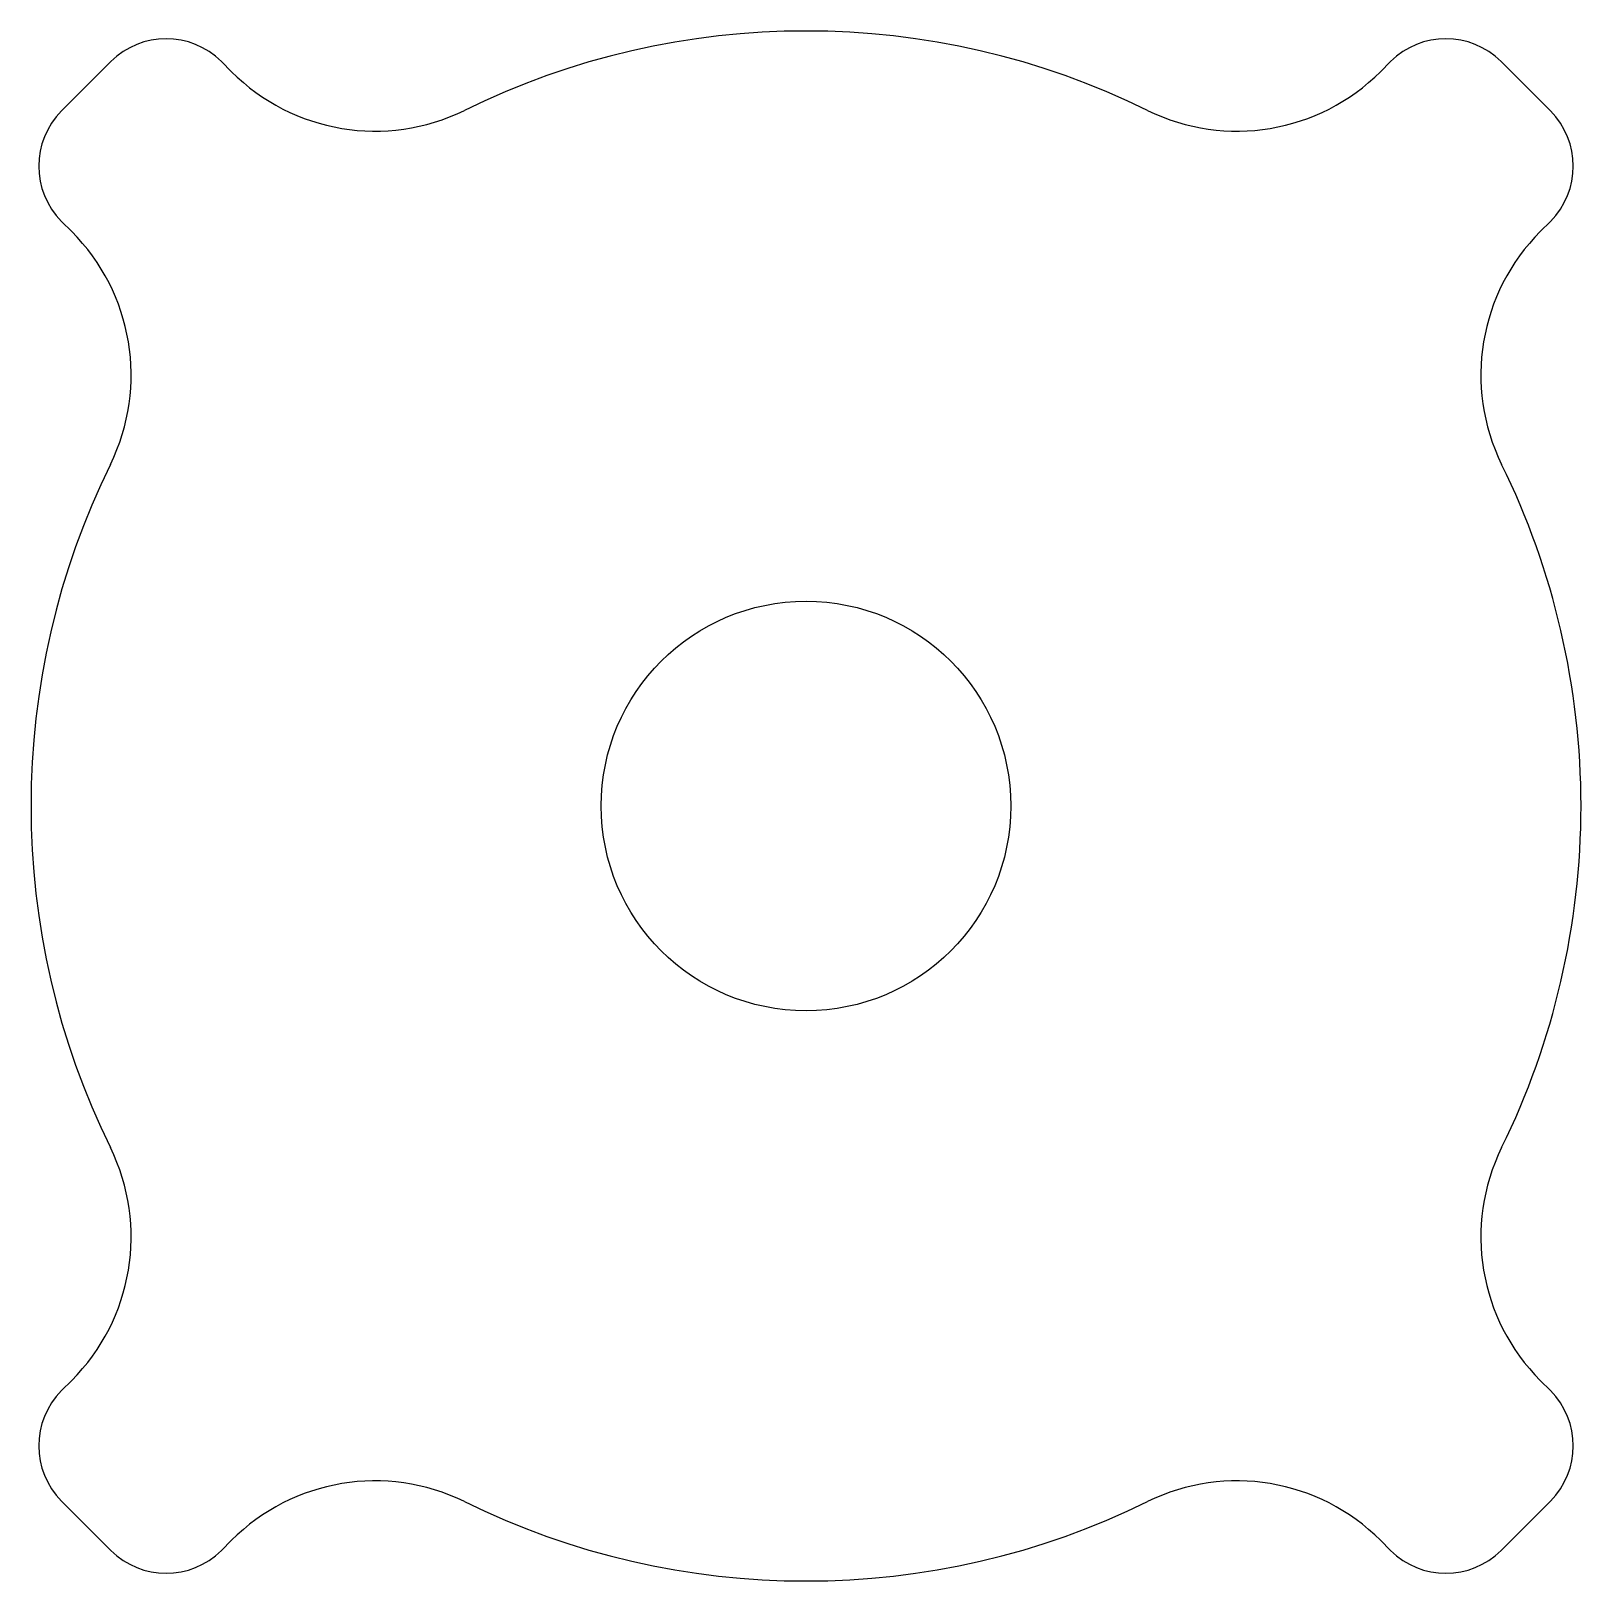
# Model space of a CAD drawing. Header units: millimetres. Extents: x -27.4 to 27.4, y -27.4 to 27.4.
import ezdxf

# ---------------------------------------------------------------- set-up
doc = ezdxf.new("R2010")
doc.units = ezdxf.units.MM
doc.layers.add('Compound001', color=7, linetype='CONTINUOUS')

msp = doc.modelspace()

# ---------------------------------------------------------------- linework, layer by layer
at = {"layer": 'Compound001'}
for p, q in [((-26.3531, 24.612), (-24.612, 26.3531)), ((-20.6963, 26.3531), (-20.3405, 25.9973)), ((20.3405, 25.9973), (20.6963, 26.3531)), ((24.612, 26.3531), (26.3531, 24.612)), ((-25.9973, 20.3405), (-26.3531, 20.6963)), ((26.3531, 20.6963), (25.9973, 20.3405)), ((-26.3531, -20.6963), (-25.9973, -20.3405)), ((25.9973, -20.3405), (26.3531, -20.6963)), ((-24.612, -26.3531), (-26.3531, -24.612)), ((26.3531, -24.612), (24.612, -26.3531)), ((-20.3405, -25.9973), (-20.6963, -26.3531)), ((20.6963, -26.3531), (20.3405, -25.9973))]:
    msp.add_line(p, q, dxfattribs=at)
msp.add_circle((0, 0), 7.25, dxfattribs=at)
for centre, radius, start, end in [((-22.6541, 24.3953), 2.7688, 45, 135), ((0, 0), 27.4378, 63.8467, 116.153), ((22.6541, 24.3953), 2.7688, 45, 135), ((-15.2605, 31.0773), 7.1842, -135, -63.8467), ((15.2605, 31.0773), 7.1842, -116.153, -45), ((-24.3953, 22.6541), 2.7688, 135, -135), ((24.3953, 22.6541), 2.7688, -45, 45), ((-31.0773, 15.2605), 7.1842, -26.1533, 45), ((31.0773, 15.2605), 7.1842, 135, -153.847), ((0, 0), 27.4378, 153.847, -153.847), ((0, 0), 27.4378, 0, 26.1533), ((0, 0), 27.4378, -26.1533, 0), ((-31.0773, -15.2605), 7.1842, -45, 26.1533), ((31.0773, -15.2605), 7.1842, 153.847, -135), ((-24.3953, -22.6541), 2.7688, 135, -135), ((24.3953, -22.6541), 2.7688, -45, 45), ((-15.2605, -31.0773), 7.1842, 63.8467, 135), ((15.2605, -31.0773), 7.1842, 45, 116.153), ((0, 0), 27.4378, -116.153, -63.8467), ((-22.6541, -24.3953), 2.7688, -135, -45), ((22.6541, -24.3953), 2.7688, -135, -45)]:
    msp.add_arc(centre, radius, start, end, dxfattribs=at)

doc.saveas('drawing.dxf')
